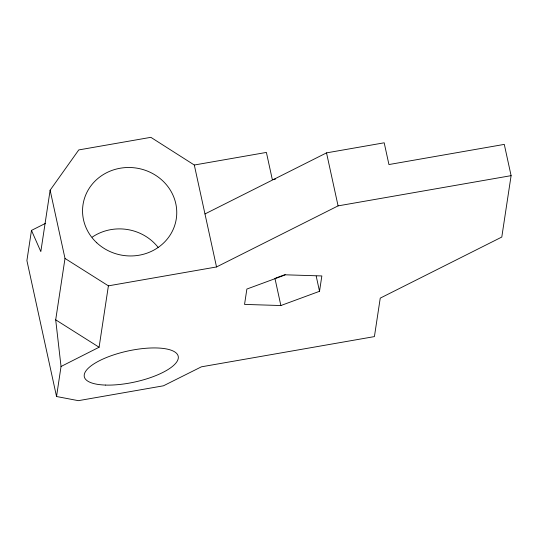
<?xml version="1.0" encoding="UTF-8"?>
<svg xmlns="http://www.w3.org/2000/svg" width="538" height="538" viewBox="0 0 538 538"><rect width="100%" height="100%" fill="white"/><g stroke="black" fill="none" stroke-linecap="round" stroke-linejoin="round"><path stroke-width="0.81" d="M204.978 213.949L326.526 152.873L384.199 142.799L388.94 164.547L504.281 144.392L511.1 175.657L501.793 237.05L380.245 298.126L374.414 336.6L201.4 366.822L163.431 385.807L78.366 400.669L56.537 396.513L61.036 366.492L55.696 319.828L65.004 258.435L50.128 190.203L78.763 149.927L150.855 137.331L194.305 165.018L266.397 152.422L272.322 179.605L275.591 179.04M45.622 223.297L31.473 230.405L26.9 260.587L56.537 396.513M50.128 190.203L40.821 251.596L31.473 230.405M61.036 366.492L99.093 347.239L108.4 285.846L65.004 258.435M319.518 291.307L321.852 275.947L285.523 274.817L246.875 289.047L244.548 304.407L280.87 305.537L319.518 291.307L316.209 276.115M108.4 285.846L216.532 266.956L338.079 205.879L511.1 175.657M275.732 278.059L285.194 274.575M55.696 319.828L99.093 347.239M326.526 152.873L338.079 205.879M274.945 278.354L280.87 305.537M194.305 165.018L216.532 266.956M92.22 237.13A47.169 44.163 8.6 0 1 158.132 247.399M96.746 242.766A47.169 44.163 8.6 0 0 175.294 223.505A47.169 44.163 8.6 0 0 116.928 168.912A47.169 44.163 8.6 0 0 96.746 242.766M105.569 385.074A48.05 15.884 -12.3 0 0 178.266 358.315A48.05 15.884 -12.3 0 0 109.947 356.183A48.05 15.884 -12.3 0 0 105.569 385.074"/></g></svg>
